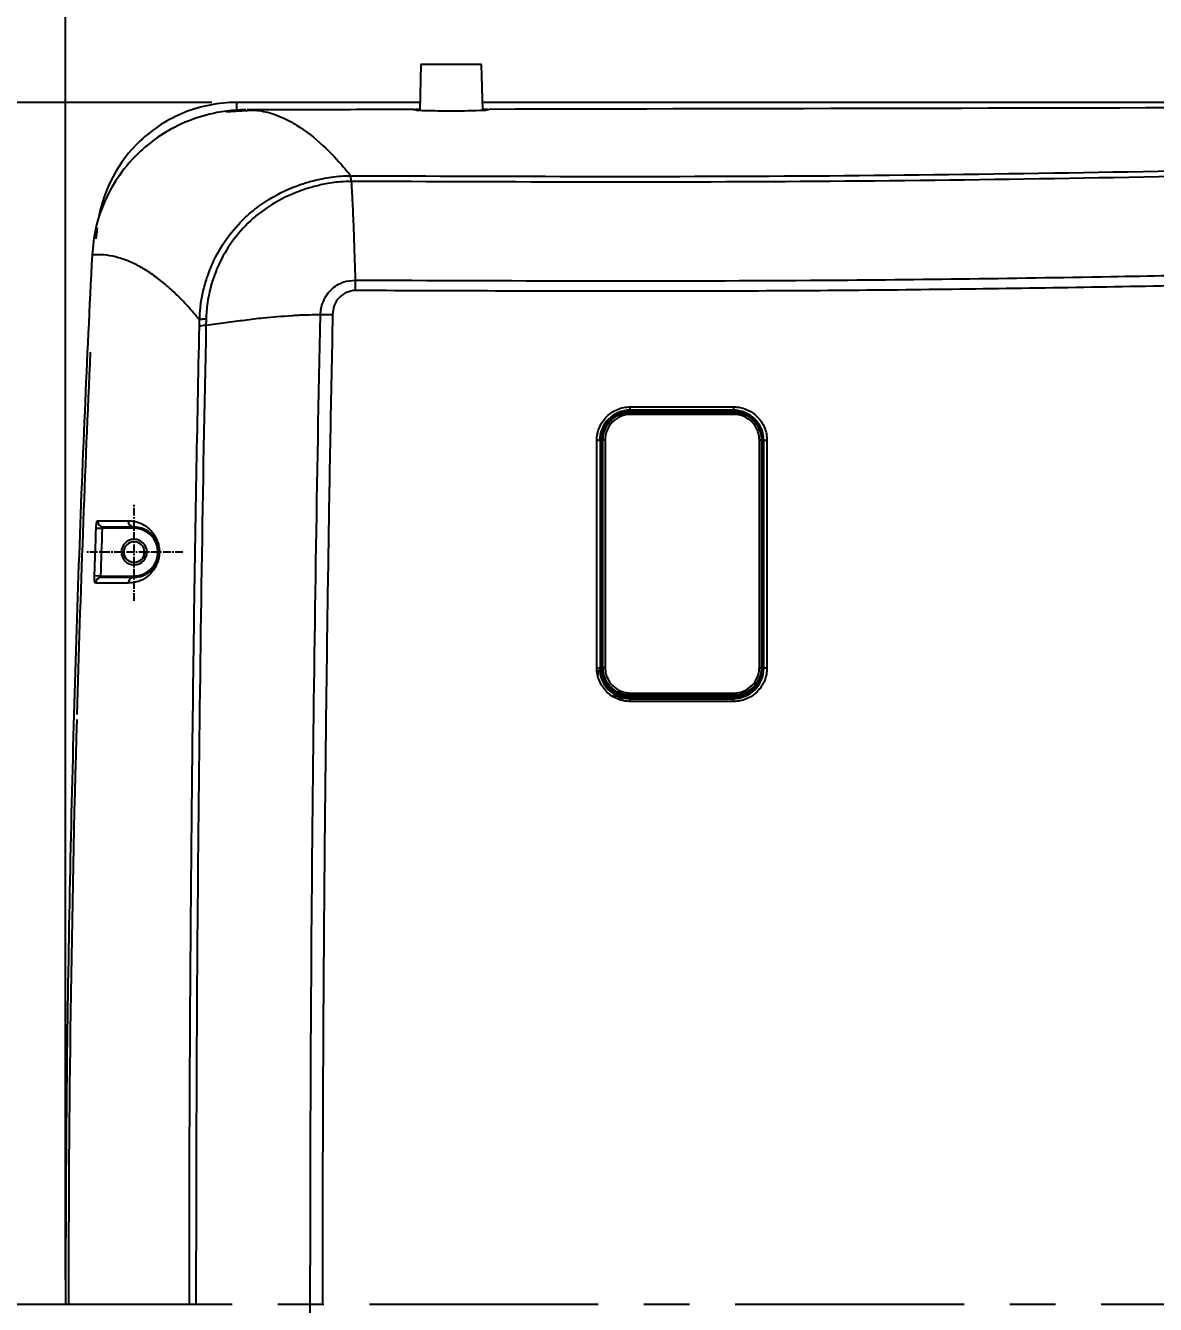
# Model space of a CAD drawing. Header units: millimetres. Extents: x -8699 to 14519, y -2727 to 7848.
# Drawn here: x 705.4 to 890.7, y 2327.8 to 2537.6 of the extents above; entities that cross this region are included whole.
import ezdxf

# ---------------------------------------------------------------- set-up
doc = ezdxf.new("R2010")
doc.units = ezdxf.units.MM
doc.linetypes.add('CENTER', pattern=[2, 1.25, -0.25, 0.25, -0.25])
doc.layers.add('1', color=7, linetype='Continuous', true_color=0xffffff)
doc.dimstyles.new('ISO-25', dxfattribs={"dimtxt": 2.5, "dimasz": 2.5, "dimexe": 1.25, "dimexo": 0.625, "dimtad": 1, "dimdsep": 46, "dimtxsty": 'Standard', "dimcen": 2.5, "dimadec": 0, "dimazin": 0, "dimtfac": 1, "dimtmove": 0, "dimatfit": 3, "dimfxl": 1, "dimarcsym": 0})

# ---------------------------------------------------------------- blocks, each defined once
blk = doc.blocks.new('*D180')
at = {"color": 3, "lineweight": -2, "transparency": 16777216}
for p, q in [((711.97, 2331.91), (711.97, 2588.67)), ((1443.85, 2331.91), (1443.85, 2588.67)), ((728.22, 2580.54), (1427.6, 2580.54))]:
    blk.add_line(p, q, dxfattribs=at)
at = {"color": 3, "transparency": 16777216}
for points in [[(728.22, 2583.25), (728.22, 2577.83), (711.97, 2580.54)], [(1427.6, 2583.25), (1427.6, 2577.83), (1443.85, 2580.54)]]:
    blk.add_solid(points, dxfattribs=at)
at = {"layer": 'DEFPOINTS', "color": 0, "transparency": 16777216}
for p in [(1443.85, 2580.54), (711.97, 2327.85), (1443.85, 2327.85)]:
    blk.add_point(p, dxfattribs=at)
at = {"color": 3, "transparency": 16777216, "insert": (1077.91, 2596.79), "char_height": 19.5, "attachment_point": 5}
blk.add_mtext('730', dxfattribs=at)
blk = doc.blocks.new('*D185')
at = {"color": 3, "lineweight": -2, "transparency": 16777216}
for p, q in [((735.97, 2524.97), (408.49, 2524.97)), ((416.62, 2508.72), (416.62, 2146.92)), ((735.97, 2130.67), (408.49, 2130.67))]:
    blk.add_line(p, q, dxfattribs=at)
at = {"color": 3, "transparency": 16777216}
for points in [[(413.91, 2508.72), (419.32, 2508.72), (416.62, 2524.97)], [(413.91, 2146.92), (419.32, 2146.92), (416.62, 2130.67)]]:
    blk.add_solid(points, dxfattribs=at)
at = {"layer": 'DEFPOINTS', "color": 0, "transparency": 16777216}
for p in [(740.03, 2524.97), (416.62, 2130.67), (740.03, 2130.67)]:
    blk.add_point(p, dxfattribs=at)
at = {"color": 3, "transparency": 16777216, "insert": (400.37, 2327.82), "char_height": 19.5, "attachment_point": 5, "rotation": 90}
blk.add_mtext('394', dxfattribs=at)

msp = doc.modelspace()

# ---------------------------------------------------------------- linework, layer by layer
at = {"color": 1, "linetype": 'CENTER', "ltscale": 30}
msp.add_line((1519.31, 2327.82), (673.33, 2327.82), dxfattribs=at)
at = {"layer": '1', "color": 7, "linetype": 'Continuous'}
for p, q in [((770.25, 2531.21), (770.05, 2523.7)), ((775.23, 2531.21), (770.25, 2531.21)), ((780.2, 2531.21), (775.23, 2531.21)), ((780.4, 2523.7), (780.2, 2531.21)), ((821.59, 2474.47), (804.53, 2474.47)), ((800.77, 2472.6), (800.73, 2472.56)), ((717, 2455.16), (717.98, 2455.13)), ((717.71, 2447.3), (716.73, 2447.34)), ((799.32, 2431.08), (799.32, 2431.93)), ((825.31, 2429.14), (825.36, 2429.2)), ((803.12, 2427.58), (801.81, 2427.58)), ((802.31, 2427.25), (803.92, 2427.25)), ((821.52, 2427.34), (804.61, 2427.34)), ((821.54, 2427.25), (821.59, 2427.25)), ((824.91, 2428.58), (824.79, 2428.58))]:
    msp.add_line(p, q, dxfattribs=at)
at = {"layer": '1', "color": 8, "linetype": 'Continuous'}
for p, q in [((740.03, 2524.97), (740.03, 2523.84)), ((821.54, 2474.35), (804.63, 2474.35)), ((723.23, 2455.13), (717.98, 2455.13)), ((723.23, 2455.13), (723.23, 2455.33)), ((717.71, 2447.3), (723.23, 2447.3)), ((802.31, 2427.25), (803.92, 2427.25)), ((804.63, 2427.51), (821.54, 2427.51)), ((821.54, 2427.25), (821.59, 2427.25))]:
    msp.add_line(p, q, dxfattribs=at)
at = {"layer": '1', "color": 8, "linetype": 'CENTER'}
for p, q in [((723.23, 2451.22), (723.23, 2459.22)), ((723.23, 2443.22), (723.23, 2459.22)), ((723.23, 2443.22), (723.23, 2459.22)), ((731.23, 2451.22), (715.23, 2451.22)), ((731.23, 2451.22), (715.23, 2451.22)), ((731.23, 2451.22), (715.23, 2451.22))]:
    msp.add_line(p, q, dxfattribs=at)
at = {"layer": '1', "color": 7, "linetype": 'Continuous', "extrusion": (0, 0, -1)}
for radius in [2.1, 1.7]:
    msp.add_circle((-723.23, 2451.22), radius, dxfattribs=at)
at = {"layer": '1', "color": 8, "linetype": 'Continuous'}
msp.add_arc((723.23, 2451.22), 3.91, 270, 90, dxfattribs=at)
at = {"layer": '1', "color": 7, "linetype": 'Continuous', "extrusion": (0, 0, -1)}
for start, end in [(270, 5.0962), (185.0906, 270)]:
    msp.add_arc((-723.23, 2451.22), 1.7, start, end, dxfattribs=at)
at = {"layer": '1', "color": 8, "linetype": 'Continuous'}
for centre, major_axis, ratio, start_param, end_param in [((769.42, 2523.62), (0.008, 0.2), 0.998624, 0.040865, 0.615156), ((781.04, 2523.64), (0.014, -0.2), 0.998619, 2.426604, 3.074421), ((723.23, 2456.33), (0, 1), 0.984965, 1.536829, 3.141593), ((723.23, 2446.1), (0, 1), 0.984817, 0, 1.539696)]:
    msp.add_ellipse(centre, major_axis=major_axis, ratio=ratio, start_param=start_param, end_param=end_param, dxfattribs=at)
at = {"layer": '1', "color": 7, "linetype": 'Continuous'}
for centre, major_axis, ratio, start_param, end_param in [((718.23, 2456.33), (0, 1), 0.985643, 1.534899, 3.141593), ((717.88, 2446.1), (0, 1), 0.985528, 0, 1.537784), ((799.06, 2432.19), (0.5, -0.002), 0.060628, 0.000298, 1.518233), ((804.57, 2426.68), (-0.003, 0.5), 0.054523, 4.769236, 6.282889)]:
    msp.add_ellipse(centre, major_axis=major_axis, ratio=ratio, start_param=start_param, end_param=end_param, dxfattribs=at)
for points, knots in [([(741.56, 2523.76), (741.02, 2523.75), (739.42, 2523.71), (736.26, 2523.29), (732.02, 2522.07), (727.76, 2519.86), (723.91, 2516.83), (720.75, 2513.21), (718.32, 2508.93), (716.78, 2504.47), (716.47, 2501.45), (716.32, 2499.99)], [0, 0, 0, 0, 0.04293, 0.125024, 0.250054, 0.387479, 0.499833, 0.632987, 0.762028, 0.884862, 1, 1, 1, 1]), ([(740.03, 2524.97), (737.09, 2524.97), (734.21, 2524.41), (728.78, 2522.25), (726.29, 2520.65), (720.65, 2515.28), (718.24, 2510.77), (717.38, 2505.94)], [0, 0, 0, 0, 0.271839, 0.271839, 0.543677, 0.543677, 1, 1, 1, 1]), ([(769.46, 2523.82), (769.45, 2523.82), (769.43, 2523.82), (769.42, 2523.82), (769.42, 2523.82), (769.41, 2523.82), (769.4, 2523.82), (769.39, 2523.81), (769.37, 2523.81), (769.36, 2523.81), (769.36, 2523.81)], [0, 0, 0, 0, 0.187495, 0.489875, 0.665985, 0.73709, 0.769635, 0.847283, 0.977669, 1, 1, 1, 1]), ([(769.48, 2523.74), (769.48, 2523.72), (770.1, 2523.68), (772.22, 2523.63), (773.72, 2523.61), (776.72, 2523.61), (778.22, 2523.63), (780.36, 2523.69), (780.98, 2523.73), (780.98, 2523.75)], [0, 0, 0, 0, 0.25, 0.25, 0.5, 0.5, 0.75, 0.75, 1, 1, 1, 1]), ([(1386.81, 2445.05), (1383.07, 2448.35), (1379.19, 2451.5), (1368.52, 2459.48), (1361.47, 2464.04), (1347.07, 2472.22), (1339.68, 2475.88), (1317.03, 2485.85), (1301.24, 2491.13), (1269.27, 2500.08), (1253.12, 2503.75), (1204.37, 2513.37), (1171.35, 2517.63), (1121.75, 2521.83), (1105.19, 2522.84), (1080.33, 2523.93), (1072.04, 2524.21), (1055.44, 2524.56), (1047.14, 2524.73), (1022.24, 2525.02), (1005.64, 2524.99), (972.44, 2524.98), (955.84, 2524.97), (886.29, 2524.97), (833.35, 2524.97), (780.4, 2524.97)], [0, 0, 0, 0, 0.024196, 0.024196, 0.064224, 0.064224, 0.104251, 0.104251, 0.184305, 0.184305, 0.26436, 0.26436, 0.424469, 0.424469, 0.504523, 0.504523, 0.54455, 0.54455, 0.584577, 0.584577, 0.664632, 0.664632, 0.744686, 0.744686, 1, 1, 1, 1]), ([(781.1, 2523.83), (781.1, 2523.83), (781.09, 2523.83), (781.08, 2523.84), (781.06, 2523.84), (781.05, 2523.84), (781.04, 2523.84), (781.04, 2523.84), (781.03, 2523.84), (781.02, 2523.84), (781.01, 2523.84)], [0, 0, 0, 0, 0.000929, 0.192501, 0.321213, 0.379956, 0.425883, 0.493537, 0.644358, 1, 1, 1, 1]), ([(781.16, 2523.8), (781.15, 2523.8), (781.13, 2523.82), (781.11, 2523.83), (781.1, 2523.83)], [0, 0, 0, 0, 0.458443, 1, 1, 1, 1]), ([(758.82, 2512.03), (758.87, 2511.35), (758.91, 2510.55), (758.97, 2509.61), (759, 2508.95), (759.08, 2507.05), (759.19, 2504.72), (759.28, 2502.02), (759.37, 2499.32), (759.45, 2497.2), (759.49, 2495.84)], [0, 0, 0, 0, 0.126179, 0.147851, 0.174122, 0.248823, 0.499995, 0.606753, 0.74895, 1, 1, 1, 1]), ([(716.32, 2499.99), (715.9, 2491.42), (715.06, 2473.89), (714.02, 2446.98), (713.15, 2418.88), (712.49, 2389.59), (712.06, 2359.1), (712, 2338.38), (711.97, 2327.82)], [0, 0, 0, 0, 0.149424, 0.305748, 0.46897, 0.639088, 0.8161, 1, 1, 1, 1]), ([(716.81, 2499.97), (716.68, 2499.97), (716.53, 2499.98), (716.33, 2499.99), (716.3, 2499.99), (716.32, 2499.99)], [0, 0, 0, 0, 0.5, 0.5, 1, 1, 1, 1]), ([(759.54, 2494.13), (758.52, 2494.12), (757.52, 2493.66), (756.15, 2492.18), (755.79, 2491.19), (755.78, 2490.16)], [0, 0, 0, 0, 0.5, 0.5, 1, 1, 1, 1]), ([(753.78, 2490.14), (753.19, 2490.13), (752.2, 2490.11), (750.93, 2490.07), (749.95, 2490.05), (747.81, 2489.87), (744.94, 2489.69), (741.32, 2489.23), (738.19, 2488.83), (736.07, 2488.54), (735.01, 2488.4)], [0, 0, 0, 0, 0.094681, 0.157566, 0.203444, 0.250967, 0.49993, 0.662683, 0.829371, 1, 1, 1, 1]), ([(799.09, 2469.55), (799.11, 2469.91), (799.15, 2470.63), (799.59, 2472.01), (800.21, 2472.96), (800.75, 2473.49), (800.78, 2473.51)], [0, 0, 0, 0, 0.242842, 0.489668, 0.976532, 1, 1, 1, 1]), ([(804.56, 2474.51), (803.24, 2474.51), (801.95, 2473.96), (800.11, 2472.13), (799.56, 2470.82), (799.56, 2469.51)], [0, 0, 0, 0, 0.5, 0.5, 1, 1, 1, 1]), ([(804.65, 2473.81), (804.38, 2473.8), (803.83, 2473.77), (802.78, 2473.43), (801.6, 2472.66), (800.84, 2471.49), (800.5, 2470.44), (800.47, 2469.89), (800.46, 2469.62)], [0, 0, 0, 0, 0.123305, 0.249447, 0.49967, 0.749478, 0.875791, 1, 1, 1, 1]), ([(800.77, 2472.61), (800.88, 2472.75), (801.01, 2472.89), (802.04, 2473.93), (803.31, 2474.46), (804.61, 2474.46)], [0, 0, 0, 0, 0.127743, 0.127743, 1, 1, 1, 1]), ([(804.63, 2474.35), (803.36, 2474.35), (802.14, 2473.83), (801.14, 2472.82), (801.02, 2472.69), (800.91, 2472.55)], [0, 0, 0, 0, 0.875007, 0.875007, 1, 1, 1, 1]), ([(804.56, 2474.51), (804.57, 2474.51), (804.57, 2474.52), (804.58, 2474.55), (804.58, 2474.58), (804.58, 2474.65), (804.59, 2474.7), (804.59, 2474.79), (804.59, 2474.84), (804.59, 2474.93), (804.59, 2474.96), (804.59, 2475.01), (804.59, 2475.03), (804.59, 2475.05)], [0, 0, 0, 0, 0.203838, 0.203838, 0.407677, 0.407677, 0.611515, 0.611515, 0.815354, 0.815354, 0.920682, 0.920682, 1, 1, 1, 1]), ([(821.47, 2474.51), (818.64, 2474.51), (815.81, 2474.51), (810.17, 2474.51), (807.37, 2474.51), (804.56, 2474.51)], [0, 0, 0, 0, 0.502453, 0.502453, 1, 1, 1, 1]), ([(821.5, 2475.05), (821.5, 2475.03), (821.5, 2475.01), (821.5, 2474.96), (821.5, 2474.93), (821.5, 2474.84), (821.5, 2474.79), (821.49, 2474.7), (821.49, 2474.65), (821.49, 2474.58), (821.49, 2474.55), (821.48, 2474.52), (821.48, 2474.51), (821.47, 2474.51)], [0, 0, 0, 0, 0.075433, 0.075433, 0.184468, 0.184468, 0.388352, 0.388352, 0.592235, 0.592235, 0.796117, 0.796117, 1, 1, 1, 1]), ([(826.47, 2469.51), (826.48, 2470.81), (825.93, 2472.12), (824.09, 2473.96), (822.78, 2474.52), (821.47, 2474.51)], [0, 0, 0, 0, 0.5, 0.5, 1, 1, 1, 1]), ([(821.52, 2474.46), (822.83, 2474.46), (824.07, 2473.94), (825.9, 2472.11), (826.42, 2470.85), (826.42, 2469.56)], [0, 0, 0, 0, 0.5, 0.5, 1, 1, 1, 1]), ([(826.29, 2469.59), (826.27, 2469.9), (826.24, 2470.53), (825.95, 2471.42), (825.52, 2472.25), (825.01, 2472.86), (824.32, 2473.48), (823.48, 2473.97), (822.45, 2474.29), (821.82, 2474.33), (821.54, 2474.35)], [0, 0, 0, 0, 0.125605, 0.25052, 0.37524, 0.5001, 0.56741, 0.749374, 0.886244, 1, 1, 1, 1]), ([(825.75, 2469.63), (825.73, 2469.9), (825.7, 2470.44), (825.37, 2471.49), (824.61, 2472.66), (823.43, 2473.43), (822.38, 2473.77), (821.83, 2473.8), (821.56, 2473.81)], [0, 0, 0, 0, 0.123454, 0.249138, 0.499674, 0.749969, 0.875924, 1, 1, 1, 1]), ([(801.06, 2472.94), (800.88, 2472.75), (800.41, 2472.18), (799.82, 2471.05), (799.73, 2470.04), (799.68, 2469.52)], [0, 0, 0, 0, 0.203005, 0.586915, 1, 1, 1, 1]), ([(799.56, 2469.51), (799.56, 2469.51), (799.55, 2469.52), (799.41, 2469.54), (799.26, 2469.55), (799.09, 2469.55)], [0, 0, 0, 0, 0.5, 0.5, 1, 1, 1, 1]), ([(799.67, 2469.52), (799.67, 2465.01), (799.68, 2460.49), (799.68, 2448.05), (799.68, 2440.13), (799.67, 2432.2)], [0, 0, 0, 0, 0.363333, 0.363333, 1, 1, 1, 1]), ([(799.7, 2432.24), (799.7, 2433.53), (799.7, 2434.83), (799.71, 2441.06), (799.71, 2445.98), (799.71, 2454.08), (799.71, 2457.25), (799.71, 2463.47), (799.7, 2466.52), (799.7, 2469.56)], [0, 0, 0, 0, 0.10413, 0.10413, 0.499968, 0.499968, 0.75509, 0.75509, 1, 1, 1, 1]), ([(826.29, 2432.26), (826.29, 2438.48), (826.29, 2450.93), (826.29, 2463.37), (826.29, 2469.59)], [0, 0, 0, 0, 0.499491, 1, 1, 1, 1]), ([(826.41, 2469.57), (826.41, 2468.27), (826.41, 2466.97), (826.42, 2460.75), (826.42, 2455.83), (826.42, 2447.74), (826.42, 2444.56), (826.41, 2438.34), (826.41, 2435.29), (826.41, 2432.24)], [0, 0, 0, 0, 0.104554, 0.104554, 0.499979, 0.499979, 0.755073, 0.755073, 1, 1, 1, 1]), ([(827, 2469.55), (826.98, 2469.55), (826.96, 2469.55), (826.91, 2469.55), (826.89, 2469.55), (826.81, 2469.55), (826.76, 2469.54), (826.66, 2469.54), (826.62, 2469.54), (826.55, 2469.53), (826.52, 2469.53), (826.48, 2469.52), (826.47, 2469.51), (826.47, 2469.51)], [0, 0, 0, 0, 0.080749, 0.080749, 0.17159, 0.17159, 0.378693, 0.378693, 0.585795, 0.585795, 0.792898, 0.792898, 1, 1, 1, 1]), ([(826.47, 2432.18), (826.47, 2438.39), (826.47, 2444.6), (826.47, 2457.04), (826.47, 2463.28), (826.47, 2469.51)], [0, 0, 0, 0, 0.498817, 0.498817, 1, 1, 1, 1]), ([(717, 2455.16), (717, 2455.3), (717.01, 2455.43), (717.04, 2455.68), (717.05, 2455.8), (717.09, 2456.01), (717.11, 2456.1), (717.15, 2456.25), (717.18, 2456.3), (717.22, 2456.35), (717.23, 2456.36), (717.25, 2456.36)], [0, 0, 0, 0, 0.211815, 0.211815, 0.423482, 0.423482, 0.637163, 0.637163, 0.853994, 0.853994, 1, 1, 1, 1]), ([(723.23, 2447.1), (723.52, 2447.12), (724.04, 2447.15), (724.75, 2447.38), (725.36, 2447.68), (725.91, 2448.07), (726.41, 2448.58), (726.79, 2449.11), (727.04, 2449.65), (727.18, 2450.05), (727.27, 2450.44), (727.34, 2450.84), (727.35, 2451.42), (727.26, 2452.14), (727.04, 2452.81), (726.64, 2453.58), (726.04, 2454.26), (725.3, 2454.81), (724.36, 2455.23), (723.65, 2455.29), (723.23, 2455.33)], [0, 0, 0, 0, 0.102406, 0.185465, 0.249184, 0.318134, 0.373601, 0.423933, 0.446595, 0.462079, 0.472661, 0.480108, 0.488139, 0.498661, 0.529829, 0.581593, 0.654653, 0.749236, 0.849453, 1, 1, 1, 1]), ([(716.89, 2446.14), (716.87, 2446.14), (716.84, 2446.16), (716.8, 2446.25), (716.79, 2446.32), (716.75, 2446.49), (716.74, 2446.6), (716.73, 2446.83), (716.72, 2446.95), (716.72, 2447.17), (716.72, 2447.25), (716.73, 2447.34)], [0, 0, 0, 0, 0.218246, 0.218246, 0.436644, 0.436644, 0.652929, 0.652929, 0.865984, 0.865984, 1, 1, 1, 1]), ([(717.71, 2447.3), (717.72, 2447.25), (717.73, 2447.12), (717.82, 2447.11), (717.88, 2447.1)], [0, 0, 0, 0, 0.435619, 1, 1, 1, 1]), ([(804.59, 2426.71), (804.23, 2426.73), (803.51, 2426.77), (802.13, 2427.21), (800.59, 2428.22), (799.59, 2429.76), (799.15, 2431.14), (799.11, 2431.86), (799.09, 2432.21)], [0, 0, 0, 0, 0.124504, 0.251174, 0.50074, 0.749455, 0.875457, 1, 1, 1, 1]), ([(799.56, 2432.18), (799.56, 2430.87), (800.1, 2429.58), (801.95, 2427.73), (803.25, 2427.18), (804.56, 2427.18)], [0, 0, 0, 0, 0.5, 0.5, 1, 1, 1, 1]), ([(799.68, 2432.2), (799.7, 2431.88), (799.73, 2431.27), (799.98, 2430.44), (800.32, 2429.74), (800.7, 2429.19), (801.41, 2428.39), (802.45, 2427.69), (803.47, 2427.41), (803.85, 2427.36)], [0, 0, 0, 0, 0.138414, 0.263021, 0.373809, 0.470767, 0.553886, 0.834255, 1, 1, 1, 1]), ([(804.61, 2427.34), (804.6, 2427.34), (803.76, 2427.34), (802.45, 2427.7), (800.94, 2428.87), (799.93, 2430.32), (799.78, 2431.6), (799.71, 2432.24)], [0, 0, 0, 0, 0.003987, 0.330576, 0.501519, 0.750756, 1, 1, 1, 1]), ([(800.46, 2432.28), (800.47, 2432.01), (800.5, 2431.46), (800.84, 2430.42), (801.6, 2429.24), (802.78, 2428.47), (803.83, 2428.14), (804.37, 2428.11), (804.64, 2428.09)], [0, 0, 0, 0, 0.12332, 0.249054, 0.499672, 0.749896, 0.87584, 1, 1, 1, 1]), ([(821.47, 2427.18), (822.79, 2427.18), (824.08, 2427.73), (825.92, 2429.56), (826.48, 2430.87), (826.47, 2432.18)], [0, 0, 0, 0, 0.5, 0.5, 1, 1, 1, 1]), ([(827, 2432.21), (826.98, 2431.86), (826.94, 2431.13), (826.5, 2429.75), (825.49, 2428.21), (823.96, 2427.21), (822.58, 2426.77), (821.86, 2426.73), (821.5, 2426.71)], [0, 0, 0, 0, 0.124536, 0.251079, 0.500751, 0.749669, 0.875647, 1, 1, 1, 1]), ([(821.54, 2427.51), (822.8, 2427.51), (824.02, 2428.03), (825.78, 2429.79), (826.29, 2431.01), (826.29, 2432.26)], [0, 0, 0, 0, 0.5, 0.5, 1, 1, 1, 1]), ([(821.56, 2428.09), (821.83, 2428.11), (822.38, 2428.14), (823.42, 2428.48), (824.6, 2429.24), (825.37, 2430.42), (825.7, 2431.47), (825.73, 2432.02), (825.75, 2432.29)], [0, 0, 0, 0, 0.1232, 0.249349, 0.499665, 0.749508, 0.875842, 1, 1, 1, 1]), ([(826.38, 2431.75), (826.37, 2431.59), (826.31, 2431.12), (826.07, 2430.35), (825.62, 2429.5), (825.21, 2429), (824.99, 2428.78)], [0, 0, 0, 0, 0.140222, 0.427265, 0.714312, 1, 1, 1, 1]), ([(827, 2432.21), (826.98, 2432.21), (826.96, 2432.21), (826.91, 2432.21), (826.89, 2432.21), (826.81, 2432.21), (826.75, 2432.21), (826.66, 2432.21), (826.62, 2432.21), (826.55, 2432.2), (826.52, 2432.2), (826.48, 2432.19), (826.47, 2432.19), (826.47, 2432.18)], [0, 0, 0, 0, 0.076685, 0.076685, 0.171817, 0.171817, 0.378864, 0.378864, 0.585909, 0.585909, 0.792955, 0.792955, 1, 1, 1, 1]), ([(804.56, 2427.18), (807.37, 2427.18), (810.18, 2427.18), (815.82, 2427.18), (818.65, 2427.18), (821.47, 2427.18)], [0, 0, 0, 0, 0.498432, 0.498432, 1, 1, 1, 1]), ([(804.58, 2427.3), (806.84, 2427.3), (809.1, 2427.3), (814.74, 2427.3), (818.11, 2427.3), (821.49, 2427.3)], [0, 0, 0, 0, 0.401389, 0.401389, 1, 1, 1, 1]), ([(824.41, 2428.52), (824.31, 2428.44), (823.95, 2428.18), (823.29, 2427.83), (822.4, 2427.55), (821.78, 2427.51), (821.47, 2427.49)], [0, 0, 0, 0, 0.127665, 0.417438, 0.708001, 1, 1, 1, 1]), ([(821.5, 2426.71), (821.5, 2426.73), (821.5, 2426.76), (821.5, 2426.84), (821.5, 2426.9), (821.49, 2427), (821.49, 2427.04), (821.49, 2427.11), (821.49, 2427.14), (821.48, 2427.17), (821.48, 2427.18), (821.47, 2427.18)], [0, 0, 0, 0, 0.086769, 0.086769, 0.331785, 0.331785, 0.554524, 0.554524, 0.777262, 0.777262, 1, 1, 1, 1]), ([(821.49, 2427.3), (821.82, 2427.32), (822.52, 2427.36), (823.58, 2427.72), (824.41, 2428.24), (824.86, 2428.64), (824.99, 2428.78)], [0, 0, 0, 0, 0.254227, 0.537895, 0.850967, 1, 1, 1, 1]), ([(753.78, 2165.37), (753.59, 2174.4), (753.37, 2185.67), (752.93, 2212.71), (752.7, 2228.42), (752.15, 2282.66), (752.11, 2309.78), (752.12, 2327.82)], [0, 0, 0, 0, 0.25, 0.25, 0.5, 0.5, 1, 1, 1, 1])]:
    msp.add_open_spline(points, degree=3, knots=knots, dxfattribs=at)
for points, degree in [([(743.14, 2523.7), (738.25, 2523.42)], 1), ([(770.12, 2524.97), (760.09, 2524.97), (750.06, 2524.97), (740.03, 2524.97)], 3), ([(752.46, 2523.78), (747.11, 2523.77), (741.76, 2523.76)], 2), ([(769.02, 2523.82), (763.5, 2523.8), (757.98, 2523.79), (752.46, 2523.78)], 3), ([(769.02, 2523.82), (769.17, 2523.81), (769.32, 2523.79), (769.48, 2523.74)], 3), ([(769.02, 2523.81), (769.02, 2523.81), (769.02, 2523.82), (769.02, 2523.82)], 3), ([(769.49, 2523.82), (769.48, 2523.82), (769.47, 2523.82), (769.46, 2523.82)], 3), ([(770.06, 2523.82), (769.94, 2523.82), (769.83, 2523.82), (769.72, 2523.82)], 3), ([(769.81, 2523.76), (769.87, 2523.77), (769.95, 2523.77), (770.05, 2523.77)], 3), ([(780.74, 2523.84), (780.62, 2523.84), (780.51, 2523.84), (780.4, 2523.84)], 3), ([(780.77, 2523.84), (780.76, 2523.84), (780.75, 2523.84), (780.74, 2523.84)], 3), ([(780.98, 2523.75), (781.13, 2523.8), (781.28, 2523.83), (781.44, 2523.84)], 3), ([(781.01, 2523.84), (781.01, 2523.84), (781, 2523.84), (780.99, 2523.84)], 3), ([(1057.02, 2524.44), (965.16, 2524.24), (873.3, 2524.04), (781.44, 2523.84)], 3), ([(717.01, 2502.62), (717.04, 2502.93), (717.05, 2503.07), (717.06, 2503.13)], 3), ([(717.16, 2504.4), (717.11, 2503.98), (717.08, 2503.55), (717.06, 2503.13)], 3), ([(717.15, 2504.39), (717.08, 2503.53)], 1), ([(755.78, 2490.16), (755.08, 2490.17), (754.33, 2490.17), (753.78, 2490.14)], 3), ([(735.03, 2489.46), (735.02, 2489.1), (735.01, 2488.75), (735.01, 2488.4)], 3), ([(716.04, 2484.03), (715.13, 2464.22), (714.39, 2444.41), (713.83, 2424.59)], 3), ([(804.63, 2474.35), (804.62, 2474.43), (804.61, 2474.47), (804.61, 2474.46)], 3), ([(821.54, 2474.35), (821.53, 2474.43), (821.53, 2474.47), (821.52, 2474.46)], 3), ([(799.69, 2469.54), (799.67, 2469.52)], 1), ([(799.7, 2469.56), (799.69, 2469.54)], 1), ([(799.71, 2469.56), (799.71, 2469.57), (799.78, 2469.58), (799.87, 2469.59)], 3), ([(799.87, 2469.59), (800.1, 2469.61)], 1), ([(826.09, 2469.61), (826.29, 2469.59)], 1), ([(826.29, 2469.59), (826.38, 2469.59), (826.42, 2469.57), (826.42, 2469.56)], 3), ([(723.23, 2455.33), (721.55, 2455.33), (719.88, 2455.33), (718.23, 2455.33)], 3), ([(724.82, 2451.65), (724.81, 2451.31), (724.8, 2450.97), (724.79, 2450.63)], 3), ([(717.88, 2447.1), (719.64, 2447.1), (721.43, 2447.1), (723.23, 2447.1)], 3), ([(799.87, 2432.26), (799.95, 2432.26), (800.02, 2432.27), (800.1, 2432.27)], 3), ([(826.09, 2432.28), (826.16, 2432.27), (826.22, 2432.27), (826.29, 2432.26)], 3), ([(804.61, 2427.34), (804.62, 2427.35), (804.62, 2427.42), (804.63, 2427.51)], 3), ([(821.52, 2427.34), (821.53, 2427.35), (821.53, 2427.41), (821.54, 2427.51)], 3), ([(713.81, 2423.79), (712.91, 2391.81), (712.46, 2359.82), (712.46, 2327.82)], 3)]:
    msp.add_open_spline(points, degree=degree, dxfattribs=at)
at = {"layer": '1', "color": 8, "linetype": 'Continuous'}
for points, knots in [([(742.51, 2523.74), (742.68, 2523.74), (743.79, 2523.68), (745.39, 2523.34), (747.69, 2522.48), (750.5, 2521), (753.78, 2518.44), (756.71, 2515.42), (758.22, 2513.6), (758.75, 2512.96)], [0, 0, 0, 0, 0.032864, 0.204677, 0.300959, 0.459501, 0.723464, 0.903628, 1, 1, 1, 1]), ([(769.72, 2523.82), (769.69, 2523.82), (769.66, 2523.82), (769.6, 2523.82), (769.57, 2523.82), (769.52, 2523.82), (769.49, 2523.82), (769.45, 2523.82), (769.44, 2523.82), (769.42, 2523.82), (769.42, 2523.82), (769.42, 2523.82)], [0, 0, 0, 0, 0.168167, 0.168167, 0.376105, 0.376105, 0.584056, 0.584056, 0.792022, 0.792022, 1, 1, 1, 1]), ([(769.42, 2523.82), (769.42, 2523.82), (769.43, 2523.82), (769.47, 2523.81), (769.49, 2523.81), (769.62, 2523.8), (769.71, 2523.79), (769.81, 2523.76)], [0, 0, 0, 0, 0.054101, 0.054101, 0.270504, 0.270504, 1, 1, 1, 1]), ([(780.65, 2523.77), (780.66, 2523.78), (780.66, 2523.78), (780.7, 2523.79), (780.73, 2523.79), (780.85, 2523.82), (780.94, 2523.83), (781.04, 2523.84)], [0, 0, 0, 0, 0.054135, 0.054135, 0.270677, 0.270677, 1, 1, 1, 1]), ([(781.04, 2523.84), (781.04, 2523.84), (781.04, 2523.84), (781.02, 2523.84), (781.01, 2523.84), (780.97, 2523.84), (780.95, 2523.84), (780.9, 2523.84), (780.87, 2523.84), (780.81, 2523.84), (780.79, 2523.84), (780.77, 2523.84)], [0, 0, 0, 0, 0.18031, 0.18031, 0.403235, 0.403235, 0.626146, 0.626146, 0.84904, 0.84904, 1, 1, 1, 1]), ([(758.76, 2512.96), (784.92, 2512.86), (811.08, 2512.76), (863.37, 2513.17), (889.5, 2513.65), (915.61, 2514.17)], [0, 0, 0, 0, 0.5, 0.5, 1, 1, 1, 1]), ([(915.77, 2513.24), (889.58, 2512.71), (863.48, 2512.22), (811.25, 2511.82), (785.08, 2511.92), (758.82, 2512.03)], [0, 0, 0, 0, 0.5, 0.5, 1, 1, 1, 1]), ([(733.95, 2489.31), (733.98, 2489.96), (734.06, 2491.36), (734.42, 2493.56), (735.05, 2495.99), (736.25, 2499.14), (738.29, 2502.71), (741.09, 2505.91), (744.75, 2508.87), (748.27, 2510.76), (751.74, 2511.94), (754.3, 2512.57), (756.64, 2512.91), (758.22, 2512.95), (758.75, 2512.96)], [0, 0, 0, 0, 0.051833, 0.110537, 0.176562, 0.250224, 0.376992, 0.499799, 0.58461, 0.749235, 0.812349, 0.874594, 0.957907, 1, 1, 1, 1]), ([(758.81, 2512.03), (758.23, 2512.01), (756.71, 2511.97), (754.52, 2511.63), (752.15, 2511.05), (749.28, 2510.09), (745.83, 2508.39), (742.19, 2505.67), (739.18, 2502.25), (736.9, 2498.3), (735.75, 2494.85), (735.26, 2492.27), (735.08, 2490.77), (735.04, 2489.86), (735.03, 2489.46)], [0, 0, 0, 0, 0.048622, 0.12543, 0.183999, 0.250782, 0.375629, 0.500324, 0.624945, 0.749847, 0.875002, 0.924403, 0.966674, 1, 1, 1, 1]), ([(733.95, 2489.31), (733.29, 2490.09), (731.98, 2491.64), (730.02, 2493.65), (728.06, 2495.41), (726.1, 2496.9), (724.14, 2498.11), (722.18, 2499.04), (720.22, 2499.68), (718.27, 2500.03), (716.97, 2500), (716.32, 2499.99)], [0, 0, 0, 0, 0.11114, 0.222097, 0.332943, 0.443749, 0.554592, 0.665552, 0.776711, 0.888161, 1, 1, 1, 1]), ([(759.49, 2495.84), (784.39, 2495.74), (825.69, 2495.58), (879.78, 2496.3), (908.99, 2496.9), (921.8, 2497.16)], [0, 0, 0, 0, 0.459376, 0.762789, 1, 1, 1, 1]), ([(753.78, 2490.14), (753.81, 2490.49), (753.86, 2491.2), (754.18, 2492.26), (754.7, 2493.28), (755.71, 2494.55), (757.36, 2495.65), (758.86, 2495.79), (759.49, 2495.84)], [0, 0, 0, 0, 0.118051, 0.241009, 0.368531, 0.500529, 0.78773, 1, 1, 1, 1]), ([(922.06, 2495.45), (915.3, 2495.32), (901.77, 2495.04), (874.71, 2494.54), (847.63, 2494.16), (820.54, 2494.01), (800.21, 2494), (779.88, 2494.05), (766.32, 2494.1), (759.54, 2494.13)], [0, 0, 0, 0, 0.125004, 0.250007, 0.500009, 0.625007, 0.750003, 0.874999, 1, 1, 1, 1]), ([(755.78, 2490.16), (755.64, 2483.47), (755.37, 2470.09), (755.03, 2449.96), (754.74, 2429.77), (754.51, 2409.51), (754.33, 2389.18), (754.2, 2368.79), (754.12, 2348.33), (754.12, 2334.66), (754.11, 2327.82)], [0, 0, 0, 0, 0.12387, 0.248032, 0.3725, 0.497291, 0.622419, 0.747903, 0.873757, 1, 1, 1, 1]), ([(732.29, 2327.82), (732.29, 2334.76), (732.3, 2348.48), (732.38, 2368.82), (732.51, 2388.65), (732.71, 2411.3), (733, 2436.24), (733.42, 2462.95), (733.76, 2480.04), (733.93, 2488.25)], [0, 0, 0, 0, 0.129576, 0.256182, 0.379693, 0.5, 0.679464, 0.846132, 1, 1, 1, 1]), ([(800.1, 2469.61), (800.09, 2470.8), (800.59, 2471.97), (802.26, 2473.66), (803.44, 2474.16), (804.64, 2474.15)], [0, 0, 0, 0, 0.5, 0.5, 1, 1, 1, 1]), ([(800.78, 2473.51), (801.27, 2473.99), (802.17, 2474.56), (803.51, 2474.99), (804.23, 2475.03), (804.59, 2475.05)], [0, 0, 0, 0, 0.486226, 0.744928, 1, 1, 1, 1]), ([(804.59, 2475.05), (807.4, 2475.05), (810.2, 2475.05), (815.84, 2475.05), (818.67, 2475.05), (821.5, 2475.05)], [0, 0, 0, 0, 0.497551, 0.497551, 1, 1, 1, 1]), ([(821.5, 2475.05), (821.86, 2475.03), (822.58, 2474.99), (823.96, 2474.55), (825.5, 2473.54), (826.51, 2472), (826.94, 2470.62), (826.98, 2469.91), (827, 2469.55)], [0, 0, 0, 0, 0.124468, 0.250955, 0.500408, 0.749295, 0.875303, 1, 1, 1, 1]), ([(821.55, 2474.15), (822.74, 2474.16), (823.92, 2473.66), (825.6, 2471.98), (826.1, 2470.81), (826.09, 2469.61)], [0, 0, 0, 0, 0.5, 0.5, 1, 1, 1, 1]), ([(799.87, 2469.59), (799.87, 2463.37), (799.88, 2450.93), (799.87, 2438.48), (799.87, 2432.26)], [0, 0, 0, 0, 0.500165, 1, 1, 1, 1]), ([(800.1, 2432.27), (800.1, 2438.5), (800.1, 2450.95), (800.1, 2463.39), (800.1, 2469.61)], [0, 0, 0, 0, 0.499814, 1, 1, 1, 1]), ([(826.09, 2469.61), (826.09, 2463.39), (826.09, 2450.95), (826.09, 2438.5), (826.09, 2432.28)], [0, 0, 0, 0, 0.500152, 1, 1, 1, 1]), ([(717.25, 2456.36), (717.36, 2456.36), (717.47, 2456.36), (718.04, 2456.36), (718.49, 2456.36), (720.04, 2456.36), (721.14, 2456.36), (722.25, 2456.36)], [0, 0, 0, 0, 0.068357, 0.068357, 0.341785, 0.341785, 1, 1, 1, 1]), ([(722.25, 2456.36), (722.56, 2456.35), (723.16, 2456.32), (724.04, 2456.07), (724.79, 2455.71), (725.41, 2455.29), (725.94, 2454.81), (726.42, 2454.24), (726.84, 2453.56), (727.13, 2452.82), (727.31, 2452.09), (727.38, 2451.29), (727.33, 2450.52), (727.21, 2450), (727.08, 2449.55), (726.88, 2449.07), (726.61, 2448.55), (726.17, 2447.94), (725.6, 2447.35), (724.72, 2446.72), (723.58, 2446.23), (722.7, 2446.17), (722.25, 2446.14)], [0, 0, 0, 0, 0.088976, 0.172562, 0.250889, 0.304774, 0.352172, 0.405468, 0.44782, 0.479602, 0.501734, 0.513399, 0.52377, 0.537331, 0.549625, 0.564459, 0.592594, 0.6269, 0.684418, 0.751096, 0.870671, 1, 1, 1, 1]), ([(716.73, 2447.34), (716.75, 2448), (716.77, 2448.67), (716.86, 2451.28), (716.93, 2453.22), (717, 2455.16)], [0, 0, 0, 0, 0.255377, 0.255377, 1, 1, 1, 1]), ([(718.23, 2455.33), (718.18, 2455.32), (718.08, 2455.31), (718.02, 2455.19), (717.98, 2455.13)], [0, 0, 0, 0, 0.505807, 1, 1, 1, 1]), ([(722.25, 2446.14), (722.13, 2446.14), (722.02, 2446.14), (721.44, 2446.14), (720.98, 2446.14), (719.3, 2446.14), (718.09, 2446.14), (716.89, 2446.14)], [0, 0, 0, 0, 0.064077, 0.064077, 0.320384, 0.320384, 1, 1, 1, 1]), ([(799.88, 2432.26), (799.87, 2431.01), (800.39, 2429.78), (802.15, 2428.02), (803.38, 2427.51), (804.63, 2427.51)], [0, 0, 0, 0, 0.5, 0.5, 1, 1, 1, 1]), ([(804.64, 2427.74), (803.45, 2427.73), (802.27, 2428.22), (800.59, 2429.9), (800.09, 2431.08), (800.1, 2432.27)], [0, 0, 0, 0, 0.5, 0.5, 1, 1, 1, 1]), ([(826.09, 2432.28), (826.1, 2431.08), (825.6, 2429.91), (823.92, 2428.23), (822.75, 2427.73), (821.55, 2427.74)], [0, 0, 0, 0, 0.5, 0.5, 1, 1, 1, 1]), ([(824.99, 2428.78), (824.98, 2428.78), (824.83, 2428.62), (824.35, 2428.2), (823.38, 2427.65), (822.34, 2427.37), (821.7, 2427.35), (821.52, 2427.34)], [0, 0, 0, 0, 0.001188, 0.171894, 0.499752, 0.860309, 1, 1, 1, 1]), ([(821.5, 2426.71), (818.67, 2426.71), (815.85, 2426.71), (810.21, 2426.71), (807.4, 2426.71), (804.59, 2426.71)], [0, 0, 0, 0, 0.501572, 0.501572, 1, 1, 1, 1])]:
    msp.add_open_spline(points, degree=3, knots=knots, dxfattribs=at)
for points, degree in [([(758.81, 2512.03), (758.8, 2512.49), (758.77, 2512.84), (758.75, 2512.96)], 3), ([(752.12, 2327.82), (752.1, 2382.01), (752.65, 2436.2), (753.78, 2490.14)], 3), ([(735.01, 2488.4), (733.9, 2435.04), (733.35, 2381.43), (733.37, 2327.82)], 3), ([(733.93, 2488.25), (733.94, 2488.6), (733.94, 2488.95), (733.95, 2489.31)], 3), ([(735.01, 2488.4), (734.46, 2488.37), (734.05, 2488.31), (733.93, 2488.25)], 3), ([(804.63, 2474.35), (804.64, 2474.15)], 1), ([(804.64, 2474.15), (821.55, 2474.15)], 1), ([(821.56, 2473.81), (815.91, 2473.81), (810.27, 2473.81), (804.65, 2473.81)], 3), ([(821.54, 2474.34), (821.55, 2474.15)], 1), ([(799.71, 2469.56), (799.71, 2470.67), (800.1, 2471.75), (800.77, 2472.61)], 3), ([(800.91, 2472.55), (800.25, 2471.72), (799.87, 2470.66), (799.87, 2469.59)], 3), ([(800.1, 2469.61), (800.19, 2469.61), (800.33, 2469.62), (800.46, 2469.62)], 3), ([(717.98, 2455.13), (717.89, 2452.52), (717.8, 2449.91), (717.71, 2447.3)], 3), ([(799.7, 2432.24), (799.71, 2432.25), (799.77, 2432.25), (799.87, 2432.26)], 3), ([(800.1, 2432.27), (800.19, 2432.28), (800.33, 2432.28), (800.46, 2432.28)], 3), ([(826.29, 2432.26), (826.37, 2432.26), (826.42, 2432.25), (826.41, 2432.24)], 3), ([(804.59, 2427.32), (804.58, 2427.3)], 1), ([(804.61, 2427.34), (804.59, 2427.32)], 1), ([(804.64, 2427.73), (804.63, 2427.51)], 1), ([(804.64, 2428.09), (810.27, 2428.09), (815.91, 2428.09), (821.56, 2428.09)], 3), ([(804.64, 2427.74), (804.64, 2427.83), (804.64, 2427.97), (804.64, 2428.09)], 3), ([(821.55, 2427.73), (804.64, 2427.73)], 1), ([(821.55, 2427.74), (821.54, 2427.51)], 1)]:
    msp.add_open_spline(points, degree=degree, dxfattribs=at)
at = {"layer": '1', "color": 7, "linetype": 'Continuous'}
for points, weights in [([(759.54, 2494.13), (759.53, 2495.11), (759.49, 2495.84)], [1, 0.949993543076, 1]), ([(799.09, 2432.21), (799.09, 2450.88), (799.09, 2469.55)], [0.995858439627, 0.995879075242, 0.995907036575]), ([(825.75, 2469.63), (825.95, 2469.63), (826.09, 2469.61)], [1, 0.924143729541, 0.999998609522]), ([(821.56, 2428.09), (821.56, 2427.89), (821.55, 2427.74)], [1, 0.925123340436, 0.999998938938])]:
    msp.add_rational_spline(points, weights, degree=2, dxfattribs=at)
at = {"layer": '1', "color": 8, "linetype": 'Continuous'}
for points, weights in [([(735.03, 2489.46), (734.15, 2489.41), (733.95, 2489.31)], [1, 0.936586310261, 1]), ([(804.64, 2474.15), (804.65, 2474.02), (804.65, 2473.81)], [0.999987084019, 0.925128338663, 1]), ([(821.56, 2473.81), (821.56, 2474.02), (821.55, 2474.15)], [1, 0.925126460997, 0.999987718623]), ([(800.46, 2469.62), (800.46, 2450.95), (800.46, 2432.28)], [0.995824209548, 0.995796232486, 0.995775582849]), ([(825.75, 2432.29), (825.75, 2450.96), (825.75, 2469.63)], [0.994322362377, 0.994342985783, 0.994370926665]), ([(827, 2469.55), (827, 2450.88), (827, 2432.21)], [0.994302488975, 0.994274571557, 0.994253968052]), ([(825.75, 2432.29), (825.95, 2432.29), (826.09, 2432.28)], [1, 0.924156305686, 1])]:
    msp.add_rational_spline(points, weights, degree=2, dxfattribs=at)

# ---------------------------------------------------------------- dimensions: what is measured, and where the dimension line sits
dim = msp.add_linear_dim(base=(1443.85, 2580.54), p1=(711.97, 2327.85), p2=(1443.85, 2327.85), text='730', dimstyle='ISO-25', override={"dimscale": 6.5, "dimtxt": 3, "dimgap": 1, "dimdec": 0, "dimclrd": 3, "dimclre": 3, "dimclrt": 3, "dimtdec": 0})
dim.commit()
dim.dimension.update_dxf_attribs({"geometry": '*D180', "text_midpoint": (1077.91, 2596.79)})
dim = msp.add_linear_dim(base=(416.62, 2130.67), p1=(740.03, 2524.97), p2=(740.03, 2130.67), angle=90, dimstyle='ISO-25', override={"dimscale": 6.5, "dimtxt": 3, "dimgap": 1, "dimdec": 0, "dimclrd": 3, "dimclre": 3, "dimclrt": 3, "dimtdec": 0})
dim.commit()
dim.dimension.update_dxf_attribs({"geometry": '*D185', "text_midpoint": (400.37, 2327.82)})

doc.saveas('drawing.dxf')
